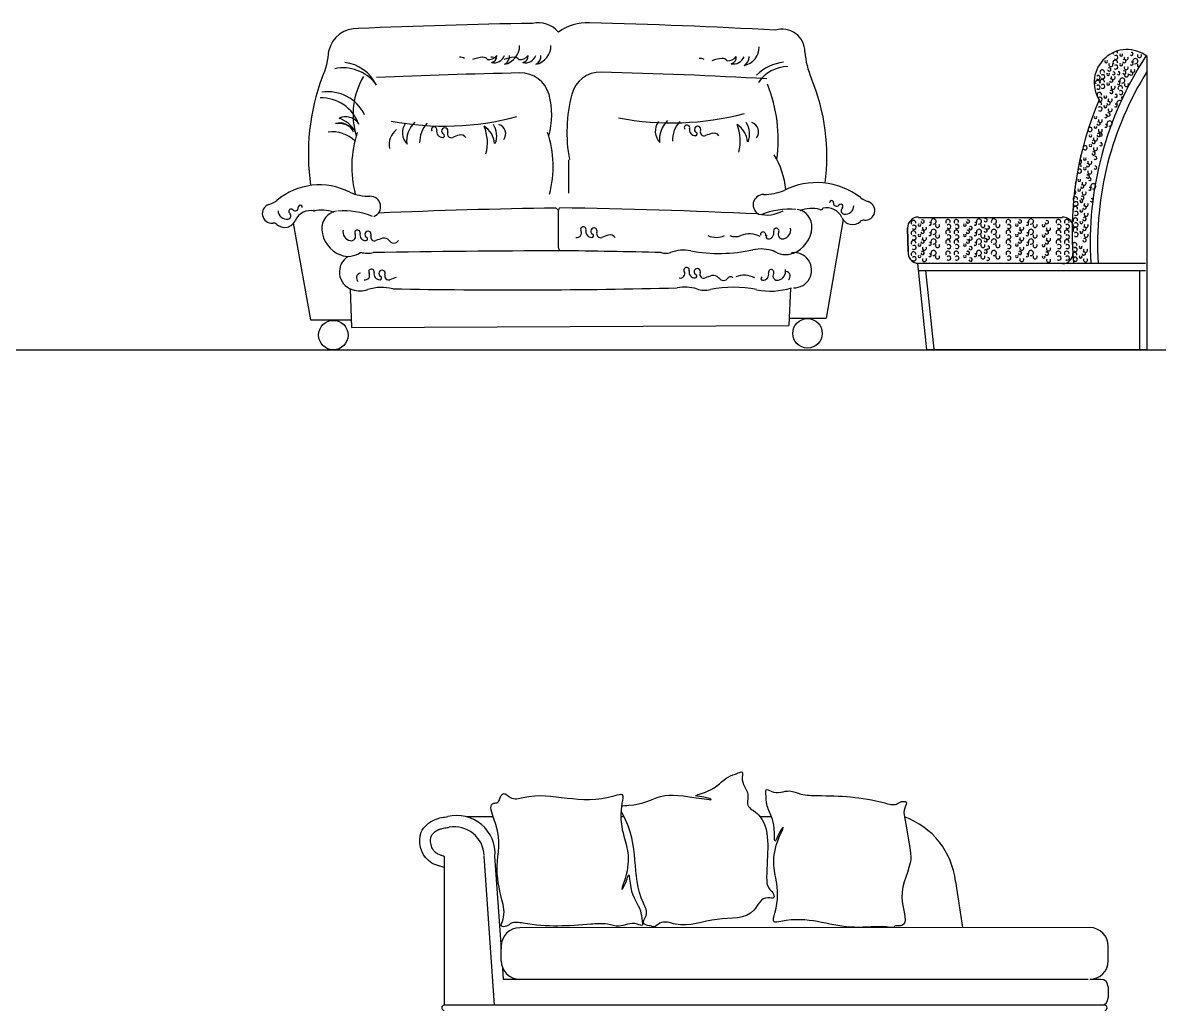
# Model space of a CAD drawing. Header units: inches. Extents: x 6 to 48.5, y 12.5 to 37.3.
# Drawn here: x 40.512 to 43.593, y 15.588 to 18.267 of the extents above; entities that cross this region are included whole.
import ezdxf

# ---------------------------------------------------------------- set-up
doc = ezdxf.new("R2010")
doc.units = ezdxf.units.IN
doc.header["$MEASUREMENT"] = 0
for name, color, linetype in [('02', 2, 'Continuous'), ('1', 1, 'Continuous'), ('4', 4, 'Continuous')]:
    doc.layers.add(name, color=color, linetype=linetype)

msp = doc.modelspace()

# ---------------------------------------------------------------- linework, layer by layer
at = {"layer": '02'}
for p, q in [((41.9917, 17.8952), (41.9917, 17.8048)), ((42.1432, 16.1129), (42.1339, 16.1129)), ((41.7917, 15.602), (41.7635, 16.0064)), ((41.8102, 15.7555), (41.7927, 16.0063)), ((43.405, 15.8129), (41.8597, 15.8125)), ((41.8097, 15.7223), (41.8097, 15.7625)), ((41.816, 15.6723), (41.8139, 15.7022)), ((43.4006, 15.6723), (41.816, 15.6723)), ((43.4455, 15.602), (41.655, 15.602))]:
    msp.add_line(p, q, dxfattribs=at)
for centre, radius, start, end in [((41.7753, 18.1944), 0.0273, 263.6809, 323.8181), ((41.7808, 18.1758), 0.0167, 278.6156, 8.6156), ((41.7903, 18.1881), 0.0297, 256.358, 340.6332), ((41.8084, 18.2043), 0.051, 281.2684, 1.1385), ((41.8065, 18.1773), 0.0259, 297.2724, 2.2148), ((41.8603, 18.1944), 0.0273, 263.6809, 323.8181), ((41.8658, 18.1758), 0.0167, 278.6156, 8.6156), ((41.8753, 18.1881), 0.0297, 256.358, 340.6332), ((41.8934, 18.2043), 0.051, 281.2684, 1.1385), ((41.8915, 18.1773), 0.0259, 297.2724, 2.2148), ((42.4579, 18.201), 0.051, 281.2684, 1.1385), ((43.4742, 18.1857), 0.00622, 180.1244, 217.7327), ((43.4759, 18.1731), 0.00559, 222.1778, 137.8222), ((43.4742, 18.1857), 0.00622, 347.8758, 43.0795), ((43.4904, 18.1801), 0.00376, 142.8763, 37.1237), ((43.5185, 18.1825), 0.00405, 219.992, 105.8025), ((43.5396, 18.1781), 0.00549, 149.9314, 30.0686), ((41.3733, 18.0519), 0.1081, 24.834, 83.5881), ((41.6993, 18.1531), 0.0204, 57.3492, 98.4613), ((41.766, 18.0738), 0.0997, 93.8353, 110.3542), ((41.7603, 18.1584), 0.015, 36.6144, 93.8353), ((41.7843, 18.1531), 0.0204, 57.3492, 98.4613), ((41.851, 18.0738), 0.0997, 93.8353, 110.3542), ((41.8453, 18.1584), 0.015, 36.6144, 93.8353), ((42.3488, 18.1498), 0.0204, 57.3492, 98.4613), ((42.4155, 18.0705), 0.0997, 93.8353, 110.3542), ((42.4098, 18.1551), 0.015, 36.6144, 93.8353), ((42.4248, 18.1911), 0.0273, 263.6809, 323.8181), ((42.4303, 18.1725), 0.0167, 278.6156, 8.6156), ((42.4398, 18.1848), 0.0297, 256.358, 340.6332), ((42.456, 18.174), 0.0259, 297.2724, 2.2148), ((42.5904, 18.0338), 0.1272, 97.0586, 134.1723), ((42.5877, 18.0503), 0.0977, 90.5451, 145.971), ((43.4493, 18.1624), 0.00376, 142.8763, 37.1237), ((43.4625, 18.1534), 0.00549, 149.9314, 30.0686), ((43.4742, 18.1594), 0.00622, 347.8758, 217.7327), ((43.4759, 18.1469), 0.00559, 222.1778, 137.8222), ((43.4904, 18.1539), 0.00376, 142.8763, 37.1237), ((43.4989, 18.1627), 0.00454, 187.5164, 131.3715), ((43.5036, 18.1711), 0.00549, 149.9314, 30.0686), ((43.5036, 18.1449), 0.00549, 149.9314, 30.0686), ((43.5185, 18.1562), 0.00405, 219.992, 105.8025), ((43.5287, 18.1628), 0.007, 251.1427, 206.4854), ((43.5396, 18.1519), 0.00549, 149.9314, 255.6232), ((41.381, 18.0333), 0.1113, 38.2917, 101.7421), ((41.6124, 18.0174), 0.2044, 149.4693, 196.4183), ((42.2045, 1.3361), 16.7982, 91.17359, 92.50163), ((41.8621, 18.0508), 0.08, 15.5479, 91.1736), ((42.0782, 18.053), 0.08, 88.4707, 165.6679), ((41.632, 1.3408), 16.7982, 86.93631, 88.47068), ((43.4279, 18.1184), 0.00559, 222.1778, 137.8222), ((43.4388, 18.1331), 0.00622, 347.8758, 217.7327), ((43.4405, 18.1206), 0.00559, 222.1778, 137.8222), ((43.455, 18.1276), 0.00376, 142.8763, 37.1237), ((43.4578, 18.1403), 0.00454, 187.5164, 131.3715), ((43.4682, 18.1186), 0.00549, 149.9314, 30.0686), ((43.4697, 18.1297), 0.00405, 219.992, 105.8025), ((43.4831, 18.1299), 0.00405, 219.992, 105.8025), ((43.4932, 18.1102), 0.007, 251.1427, 206.4854), ((43.4989, 18.1318), 0.00454, 187.5164, 131.3715), ((43.5042, 18.1256), 0.00549, 149.9314, 30.0686), ((43.5172, 18.1293), 0.00454, 187.5164, 131.3715), ((43.522, 18.1377), 0.00549, 149.9314, 30.0686), ((42.1438, 17.9484), 0.4166, 352.7752, 21.3368), ((43.4262, 18.1047), 0.00622, 347.8758, 217.7327), ((43.4279, 18.0922), 0.00559, 222.1778, 137.8222), ((43.4388, 18.1069), 0.00622, 347.8758, 217.7327), ((43.4405, 18.0943), 0.00559, 222.1778, 137.8222), ((43.455, 18.1013), 0.00376, 142.8763, 37.1237), ((43.4635, 18.1102), 0.00454, 187.5164, 131.3715), ((43.4682, 18.0923), 0.00549, 149.9314, 30.0686), ((43.4831, 18.1037), 0.00405, 219.992, 105.8025), ((43.4877, 18.0901), 0.00622, 347.8758, 217.7327), ((43.5042, 18.0993), 0.00549, 149.9314, 30.0686), ((41.3215, 17.9553), 0.108, 19.457, 91.665), ((41.3405, 17.9701), 0.1095, 25.5192, 99.0044), ((41.7423, 18.0174), 0.2044, 343.5817, 15.5479), ((42.4043, 17.9697), 0.4166, 165.6679, 190.1858), ((43.4311, 18.0719), 0.00622, 347.8758, 217.7327), ((43.4328, 18.0593), 0.00559, 222.1778, 137.8222), ((43.4473, 18.0663), 0.00376, 142.8763, 37.1237), ((43.4605, 18.0574), 0.00549, 149.9314, 30.0686), ((43.4635, 18.0792), 0.00454, 187.5164, 131.3715), ((43.4754, 18.0687), 0.00405, 219.992, 105.8025), ((43.4856, 18.049), 0.007, 51.7227, 206.4854), ((43.4894, 18.0775), 0.00559, 222.1778, 137.8222), ((43.4965, 18.0644), 0.00549, 149.9314, 224.8852), ((43.4311, 18.0456), 0.00622, 347.8758, 127.0077), ((43.4328, 18.0331), 0.00559, 222.1778, 137.8222), ((43.4473, 18.0401), 0.00376, 142.8763, 37.1237), ((43.4558, 18.049), 0.00454, 187.5164, 131.3715), ((43.4605, 18.0311), 0.00549, 149.9314, 30.0686), ((43.4754, 18.0425), 0.00405, 219.992, 105.8025), ((43.4856, 18.049), 0.007, 251.1427, 260.1036), ((41.3724, 17.9552), 0.04, 22.2208, 107.4896), ((41.3678, 17.9329), 0.0608, 41.567, 97.0841), ((41.3879, 17.9691), 0.0429, 34.3133, 114.0817), ((41.3382, 17.9249), 0.0893, 32.778, 68.934), ((41.6553, 18.7593), 0.7726, 259.2579, 284.773), ((41.5846, 17.9686), 0.0429, 143.1352, 226.891), ((41.6257, 17.9448), 0.0728, 133.8102, 185.9172), ((41.6649, 17.9427), 0.0765, 137.6045, 181.0466), ((42.2718, 18.768), 0.7726, 259.2579, 284.773), ((42.2701, 17.9733), 0.0429, 143.1352, 226.891), ((42.3112, 17.9495), 0.0728, 133.8102, 185.9172), ((42.3503, 17.9474), 0.0765, 137.6045, 181.0466), ((42.4263, 17.9652), 0.0566, 338.0088, 32.9759), ((42.4811, 17.971), 0.0262, 322.4059, 72.779), ((43.4205, 18.0108), 0.00376, 142.8763, 37.1237), ((43.429, 17.9935), 0.00454, 187.5164, 131.3715), ((43.4337, 18.0019), 0.00549, 149.9314, 30.0686), ((43.4486, 18.0132), 0.00405, 219.992, 105.8025), ((43.4558, 18.018), 0.00454, 187.5164, 131.3715), ((43.4587, 17.9935), 0.007, 251.1427, 206.4854), ((41.3523, 17.8833), 0.0878, 46.3101, 97.8065), ((41.6997, 17.8765), 0.2953, 161.6858, 194.6085), ((41.5592, 17.9356), 0.0536, 129.081, 190.0533), ((41.6277, 17.9775), 0.00732, 346.1585, 209.0307), ((41.6504, 17.9719), 0.016, 166.1585, 272.4203), ((41.6565, 17.9729), 0.0087, 337.1152, 244.9599), ((41.6508, 17.9607), 0.00472, 272.4203, 64.9599), ((41.674, 17.9655), 0.0103, 157.1152, 292.8848), ((41.7372, 17.8159), 0.1521, 105.6953, 112.8848), ((41.7005, 17.9463), 0.0166, 35.7247, 105.6953), ((41.6563, 17.9415), 0.116, 344.9095, 22.7187), ((41.7317, 17.9356), 0.0597, 3.5288, 58.0395), ((41.7409, 17.9605), 0.0566, 338.0088, 32.9759), ((41.7956, 17.9662), 0.0262, 322.4059, 72.779), ((41.655, 17.8765), 0.2953, 345.3915, 18.3142), ((42.3132, 17.9822), 0.00732, 346.1585, 209.0307), ((42.3358, 17.9767), 0.016, 166.1585, 272.4203), ((42.342, 17.9776), 0.0087, 337.1152, 244.9599), ((42.3363, 17.9654), 0.00472, 272.4203, 64.9599), ((42.3595, 17.9702), 0.0103, 157.1152, 292.8848), ((42.4227, 17.8206), 0.1521, 105.6953, 112.8848), ((42.386, 17.951), 0.0166, 35.7247, 105.6953), ((42.4172, 17.9403), 0.0597, 3.5288, 58.0395), ((42.3418, 17.9462), 0.116, 344.9095, 22.7187), ((43.406, 17.9776), 0.00559, 222.1778, 137.8222), ((43.4071, 17.9611), 0.00376, 142.8763, 37.1237), ((43.4205, 17.9846), 0.00376, 142.8763, 37.1237), ((43.429, 17.9625), 0.00454, 187.5164, 131.3715), ((43.4337, 17.9756), 0.00549, 149.9314, 30.0686), ((43.4352, 17.9635), 0.00405, 219.992, 105.8025), ((43.4486, 17.987), 0.00405, 219.992, 105.8025), ((42.4568, 17.933), 0, 136.0176, 0), ((43.3926, 17.9278), 0.00559, 222.1778, 137.8222), ((43.4071, 17.9348), 0.00376, 142.8763, 37.1237), ((43.4156, 17.9437), 0.00454, 187.5164, 131.3715), ((43.4203, 17.9521), 0.00549, 149.9314, 30.0686), ((43.4352, 17.9372), 0.00405, 219.992, 105.8025), ((41.7713, 17.9283), 0, 136.0176, 0), ((42.3566, 17.7925), 0.2256, 5.6013, 31.0876), ((43.3756, 17.9035), 0.00622, 347.8758, 32.7981), ((43.4156, 17.9127), 0.00454, 187.5164, 131.3715), ((43.4203, 17.9259), 0.00549, 149.9314, 30.0686), ((43.4199, 17.9003), 0.00405, 219.992, 105.8025), ((43.3773, 17.8647), 0.00559, 222.1778, 137.8222), ((43.3756, 17.8772), 0.00622, 347.8758, 89.2295), ((43.3773, 17.8909), 0.00559, 257.4107, 78.3359), ((43.3918, 17.8979), 0.00376, 142.8763, 37.1237), ((43.3918, 17.8717), 0.00376, 142.8763, 37.1237), ((43.4003, 17.8805), 0.00454, 187.5164, 131.3715), ((43.405, 17.8889), 0.00549, 149.9314, 30.0686), ((43.4199, 17.8741), 0.00405, 219.992, 105.8025), ((43.3765, 17.8405), 0.00376, 142.8763, 37.1237), ((43.4003, 17.8496), 0.00454, 187.5164, 131.3715), ((43.405, 17.8627), 0.00549, 149.9314, 30.0686), ((43.4046, 17.8429), 0.00405, 219.992, 105.8025), ((43.362, 17.8073), 0.00559, 277.213, 69.2899), ((43.3603, 17.8198), 0.00622, 347.8758, 34.6863), ((43.362, 17.8335), 0.00559, 320.7333, 22.4883), ((43.3765, 17.8143), 0.00376, 142.8763, 37.1237), ((43.385, 17.8231), 0.00454, 187.5164, 131.3715), ((43.3897, 17.8315), 0.00549, 149.9314, 30.0686), ((43.3897, 17.8053), 0.00549, 149.9314, 30.0686), ((43.4046, 17.8166), 0.00405, 219.992, 105.8025), ((43.4147, 17.8232), 0.007, 251.1427, 206.4854), ((42.7051, 17.779), 0.00544, 354.57, 187.8048), ((42.7186, 17.7777), 0.00822, 174.57, 320.5461), ((43.366, 17.7887), 0.00622, 347.8758, 217.7327), ((43.3677, 17.7761), 0.00559, 222.1778, 137.8222), ((43.3822, 17.7831), 0.00376, 142.8763, 37.1237), ((43.385, 17.7922), 0.00454, 187.5164, 131.3715), ((43.4103, 17.7855), 0.00405, 219.992, 105.8025), ((41.2278, 17.7573), 0.0231, 180.7957, 279.5931), ((41.2301, 17.7436), 0.00928, 279.5931, 49.3586), ((41.2403, 17.7555), 0.00638, 40.6414, 229.3586), ((41.2514, 17.765), 0.00822, 220.6414, 6.6174), ((41.2649, 17.7666), 0.00544, 353.3826, 186.6174), ((42.529, 17.8358), 0.0904, 255.8711, 299.521), ((42.6763, 17.7651), 0.00525, 236.0253, 345.0868), ((42.7299, 17.7684), 0.00638, 311.8288, 140.5461), ((42.7404, 17.7567), 0.00928, 131.8288, 261.5943), ((42.7424, 17.7705), 0.0231, 261.5943, 0.3917), ((43.366, 17.7624), 0.00622, 347.8758, 217.7327), ((43.3677, 17.7499), 0.00559, 222.1778, 137.8222), ((43.3822, 17.7569), 0.00376, 142.8763, 37.1237), ((43.3907, 17.7657), 0.00454, 187.5164, 131.3715), ((43.3954, 17.7741), 0.00549, 149.9314, 30.0686), ((43.3954, 17.7479), 0.00549, 149.9314, 30.0686), ((41.1915, 17.7095), 0.0142, 47.9194, 95.2107), ((42.9272, 17.7248), 0.00622, 347.8758, 217.7327), ((42.9289, 17.7122), 0.00559, 222.1778, 137.8222), ((42.9434, 17.7192), 0.00376, 142.8763, 37.1237), ((42.9519, 17.7281), 0.00454, 187.5164, 131.3715), ((42.9715, 17.7216), 0.00405, 219.992, 105.8025), ((42.9816, 17.7281), 0.007, 251.1427, 206.4854), ((42.9926, 17.7172), 0.00549, 149.9314, 30.0686), ((43.0208, 17.7268), 0.00622, 347.8758, 217.7327), ((43.0225, 17.7142), 0.00559, 222.1778, 137.8222), ((43.0433, 17.7268), 0.00622, 347.8758, 217.7327), ((43.045, 17.7142), 0.00559, 222.1778, 137.8222), ((43.0664, 17.7192), 0.00376, 142.8763, 37.1237), ((43.0749, 17.7281), 0.00454, 187.5164, 131.3715), ((43.0945, 17.7216), 0.00405, 219.992, 105.8025), ((43.1046, 17.7281), 0.007, 251.1427, 206.4854), ((43.1156, 17.7172), 0.00549, 149.9314, 30.0686), ((43.1229, 17.7316), 0.00454, 187.5164, 131.3715), ((43.1295, 17.7116), 0.00405, 219.992, 105.8025), ((43.1451, 17.7281), 0.007, 251.1427, 206.4854), ((43.1561, 17.7172), 0.00549, 149.9314, 30.0686), ((43.1843, 17.7268), 0.00622, 347.8758, 217.7327), ((43.186, 17.7142), 0.00559, 222.1778, 137.8222), ((43.2074, 17.7192), 0.00376, 142.8763, 37.1237), ((43.2159, 17.7281), 0.00454, 187.5164, 131.3715), ((43.2355, 17.7216), 0.00405, 219.992, 105.8025), ((43.2456, 17.7281), 0.007, 251.1427, 206.4854), ((43.2566, 17.7172), 0.00549, 149.9314, 30.0686), ((43.2801, 17.7173), 0.00376, 142.8763, 37.1237), ((43.2886, 17.7261), 0.00454, 187.5164, 131.3715), ((43.3201, 17.7268), 0.00622, 347.8758, 217.7327), ((43.3219, 17.7142), 0.00559, 222.1778, 137.8222), ((43.3426, 17.7268), 0.00622, 347.8758, 217.7327), ((43.3444, 17.7142), 0.00559, 222.1778, 137.8222), ((43.366, 17.7313), 0.00622, 347.8758, 217.7327), ((43.3677, 17.7187), 0.00559, 222.1778, 137.8222), ((43.3822, 17.7257), 0.00376, 142.8763, 37.1237), ((43.3907, 17.7348), 0.00454, 187.5164, 131.3715), ((43.3954, 17.7167), 0.00549, 149.9314, 30.0686), ((41.4053, 17.7002), 0.0248, 169.3203, 257.2295), ((41.4026, 17.688), 0.0123, 257.2295, 29.0307), ((41.4197, 17.6975), 0.00732, 346.1585, 209.0307), ((41.4424, 17.6919), 0.016, 166.1585, 272.4203), ((41.4485, 17.6929), 0.0087, 337.1152, 244.9599), ((41.4428, 17.6807), 0.00472, 272.4203, 64.9599), ((41.466, 17.6855), 0.0103, 157.1152, 292.8848), ((42.015, 17.6967), 0.0123, 257.2295, 29.0307), ((42.0322, 17.7062), 0.00732, 346.1585, 209.0307), ((42.0548, 17.7007), 0.016, 166.1585, 272.4203), ((42.061, 17.7016), 0.0087, 337.1152, 244.9599), ((42.0553, 17.6894), 0.00472, 272.4203, 64.9599), ((42.0785, 17.6942), 0.0103, 157.1152, 292.8848), ((42.1417, 17.5446), 0.1521, 105.6953, 112.8848), ((42.105, 17.675), 0.0166, 35.7247, 105.6953), ((42.3923, 17.7399), 0.0552, 245.453, 294.547), ((42.4444, 17.7265), 0.0397, 248.0392, 291.9608), ((42.4824, 17.6322), 0.062, 62.1173, 111.9608), ((42.5194, 17.6922), 0.00732, 330.9693, 193.8415), ((42.5323, 17.6854), 0.00472, 115.0401, 267.5797), ((42.5328, 17.6967), 0.016, 267.5797, 13.8415), ((42.5554, 17.7022), 0.00732, 330.9693, 193.8415), ((42.5726, 17.6927), 0.0123, 150.9693, 282.7705), ((42.5698, 17.7049), 0.0248, 282.7705, 10.6797), ((42.9272, 17.6965), 0.00622, 347.8758, 217.7327), ((42.9289, 17.6839), 0.00559, 222.1778, 137.8222), ((42.9434, 17.6909), 0.00376, 142.8763, 37.1237), ((42.9519, 17.6998), 0.00454, 187.5164, 131.3715), ((42.9566, 17.7102), 0.00549, 149.9314, 30.0686), ((42.9566, 17.6819), 0.00549, 149.9314, 30.0686), ((42.9715, 17.6933), 0.00405, 219.992, 105.8025), ((42.9816, 17.6998), 0.007, 251.1427, 206.4854), ((42.9926, 17.6889), 0.00549, 149.9314, 30.0686), ((43.0208, 17.6985), 0.00622, 347.8758, 217.7327), ((43.0225, 17.6859), 0.00559, 222.1778, 137.8222), ((43.0433, 17.6985), 0.00622, 347.8758, 217.7327), ((43.045, 17.6859), 0.00559, 222.1778, 137.8222), ((43.0664, 17.6909), 0.00376, 142.8763, 37.1237), ((43.0749, 17.6998), 0.00454, 187.5164, 131.3715), ((43.0819, 17.7101), 0.00454, 187.5164, 131.3715), ((43.0819, 17.6818), 0.00454, 187.5164, 131.3715), ((43.0945, 17.6933), 0.00405, 219.992, 105.8025), ((43.1046, 17.6998), 0.007, 251.1427, 206.4854), ((43.1156, 17.6889), 0.00549, 149.9314, 30.0686), ((43.1229, 17.7033), 0.00454, 187.5164, 131.3715), ((43.1295, 17.6833), 0.00405, 219.992, 105.8025), ((43.1451, 17.6998), 0.007, 251.1427, 206.4854), ((43.1561, 17.6889), 0.00549, 149.9314, 30.0686), ((43.1843, 17.6985), 0.00622, 347.8758, 217.7327), ((43.186, 17.6859), 0.00559, 222.1778, 137.8222), ((43.2074, 17.6909), 0.00376, 142.8763, 37.1237), ((43.2159, 17.6998), 0.00454, 187.5164, 131.3715), ((43.2206, 17.7102), 0.00549, 149.9314, 30.0686), ((43.2206, 17.6819), 0.00549, 149.9314, 30.0686), ((43.2355, 17.6933), 0.00405, 219.992, 105.8025), ((43.2456, 17.6998), 0.007, 251.1427, 206.4854), ((43.2566, 17.6889), 0.00549, 149.9314, 30.0686), ((43.2801, 17.689), 0.00376, 142.8763, 37.1237), ((43.2886, 17.6979), 0.00454, 187.5164, 131.3715), ((43.2934, 17.7083), 0.00549, 149.9314, 30.0686), ((43.3201, 17.6985), 0.00622, 347.8758, 217.7327), ((43.3219, 17.6859), 0.00559, 222.1778, 137.8222), ((43.3426, 17.6985), 0.00622, 347.8758, 217.7327), ((43.3444, 17.6859), 0.00559, 222.1778, 137.8222), ((43.366, 17.705), 0.00622, 347.8758, 217.7327), ((43.3677, 17.6924), 0.00559, 222.1778, 137.8222), ((43.3822, 17.6994), 0.00376, 142.8763, 37.1237), ((43.3907, 17.7083), 0.00454, 187.5164, 131.3715), ((43.3954, 17.6905), 0.00549, 149.9314, 30.0686), ((41.5292, 17.5359), 0.1521, 105.6953, 112.8848), ((41.4925, 17.6663), 0.0166, 35.7247, 105.6953), ((41.5186, 17.685), 0.0155, 215.7247, 324.2753), ((42.9272, 17.6702), 0.00622, 347.8758, 217.7327), ((42.9289, 17.6577), 0.00559, 222.1778, 137.8222), ((42.9434, 17.6647), 0.00376, 142.8763, 37.1237), ((42.9519, 17.6735), 0.00454, 187.5164, 131.3715), ((42.9566, 17.6557), 0.00549, 149.9314, 30.0686), ((42.9715, 17.6671), 0.00405, 219.992, 105.8025), ((42.9816, 17.6736), 0.007, 251.1427, 206.4854), ((42.9926, 17.6627), 0.00549, 149.9314, 30.0686), ((43.0208, 17.6723), 0.00622, 347.8758, 217.7327), ((43.0225, 17.6597), 0.00559, 222.1778, 137.8222), ((43.0433, 17.6723), 0.00622, 347.8758, 217.7327), ((43.045, 17.6597), 0.00559, 222.1778, 137.8222), ((43.0664, 17.6647), 0.00376, 142.8763, 37.1237), ((43.0749, 17.6735), 0.00454, 187.5164, 131.3715), ((43.0819, 17.6555), 0.00454, 187.5164, 131.3715), ((43.0945, 17.6671), 0.00405, 219.992, 105.8025), ((43.1046, 17.6736), 0.007, 251.1427, 206.4854), ((43.1156, 17.6627), 0.00549, 149.9314, 30.0686), ((43.1229, 17.677), 0.00454, 187.5164, 131.3715), ((43.1295, 17.6571), 0.00405, 219.992, 105.8025), ((43.1451, 17.6736), 0.007, 251.1427, 206.4854), ((43.1561, 17.6627), 0.00549, 149.9314, 30.0686), ((43.1843, 17.6723), 0.00622, 347.8758, 217.7327), ((43.186, 17.6597), 0.00559, 222.1778, 137.8222), ((43.2074, 17.6647), 0.00376, 142.8763, 37.1237), ((43.2159, 17.6735), 0.00454, 187.5164, 131.3715), ((43.2206, 17.6557), 0.00549, 149.9314, 30.0686), ((43.2355, 17.6671), 0.00405, 219.992, 105.8025), ((43.2456, 17.6736), 0.007, 251.1427, 206.4854), ((43.2566, 17.6627), 0.00549, 149.9314, 30.0686), ((43.2801, 17.6628), 0.00376, 142.8763, 37.1237), ((43.2886, 17.6716), 0.00454, 187.5164, 131.3715), ((43.2934, 17.68), 0.00549, 149.9314, 30.0686), ((43.2934, 17.6538), 0.00549, 149.9314, 30.0686), ((43.3201, 17.6723), 0.00622, 347.8758, 217.7327), ((43.3219, 17.6597), 0.00559, 222.1778, 137.8222), ((43.3426, 17.6723), 0.00622, 347.8758, 217.7327), ((43.3444, 17.6597), 0.00559, 222.1778, 137.8222), ((43.3641, 17.6643), 0.00622, 347.8758, 217.7327), ((43.3658, 17.6517), 0.00559, 222.1778, 137.8222), ((43.3803, 17.6587), 0.00376, 142.8763, 37.1237), ((43.3907, 17.6774), 0.00454, 187.5164, 131.3715), ((42.9272, 17.6393), 0.00622, 347.8758, 217.7327), ((42.9289, 17.6267), 0.00559, 222.1778, 137.8222), ((42.9434, 17.6337), 0.00376, 142.8763, 37.1237), ((42.9519, 17.6426), 0.00454, 187.5164, 131.3715), ((42.9566, 17.6247), 0.00549, 149.9314, 30.0686), ((42.9715, 17.6361), 0.00405, 219.992, 105.8025), ((42.9816, 17.6426), 0.007, 251.1427, 206.4854), ((42.9926, 17.6317), 0.00549, 149.9314, 30.0686), ((43.0208, 17.6413), 0.00622, 347.8758, 217.7327), ((43.0225, 17.6287), 0.00559, 222.1778, 137.8222), ((43.0433, 17.6413), 0.00622, 347.8758, 217.7327), ((43.045, 17.6287), 0.00559, 222.1778, 137.8222), ((43.0664, 17.6337), 0.00376, 142.8763, 37.1237), ((43.0749, 17.6426), 0.00454, 187.5164, 131.3715), ((43.0819, 17.6246), 0.00454, 187.5164, 131.3715), ((43.0945, 17.6361), 0.00405, 219.992, 105.8025), ((43.1046, 17.6426), 0.007, 251.1427, 206.4854), ((43.1156, 17.6317), 0.00549, 149.9314, 30.0686), ((43.1229, 17.6461), 0.00454, 187.5164, 131.3715), ((43.1295, 17.6261), 0.00405, 219.992, 105.8025), ((43.1451, 17.6426), 0.007, 251.1427, 206.4854), ((43.1561, 17.6317), 0.00549, 149.9314, 30.0686), ((43.1843, 17.6413), 0.00622, 347.8758, 217.7327), ((43.186, 17.6287), 0.00559, 222.1778, 137.8222), ((43.2074, 17.6337), 0.00376, 142.8763, 37.1237), ((43.2159, 17.6426), 0.00454, 187.5164, 131.3715), ((43.2206, 17.6247), 0.00549, 149.9314, 30.0686), ((43.2355, 17.6361), 0.00405, 219.992, 105.8025), ((43.2456, 17.6426), 0.007, 251.1427, 206.4854), ((43.2566, 17.6317), 0.00549, 149.9314, 30.0686), ((43.2801, 17.6318), 0.00376, 142.8763, 37.1237), ((43.2886, 17.6407), 0.00454, 187.5164, 131.3715), ((43.2934, 17.6228), 0.00549, 149.9314, 30.0686), ((43.3201, 17.6413), 0.00622, 347.8758, 217.7327), ((43.3219, 17.6287), 0.00559, 222.1778, 137.8222), ((43.3426, 17.6413), 0.00622, 347.8758, 217.7327), ((43.3444, 17.6287), 0.00559, 222.1778, 137.8222), ((43.3641, 17.638), 0.00622, 347.8758, 217.7327), ((43.3658, 17.6255), 0.00559, 222.1778, 137.8222), ((43.3803, 17.6325), 0.00376, 142.8763, 37.1237), ((43.3888, 17.6413), 0.00454, 187.5164, 131.3715), ((43.3935, 17.6497), 0.00549, 149.9314, 30.0686), ((43.3935, 17.6235), 0.00549, 149.9314, 30.0686), ((41.4577, 17.5915), 0.00732, 346.1585, 209.0307), ((41.4865, 17.5869), 0.0087, 337.1152, 244.9599), ((42.295, 17.5867), 0.0123, 257.2295, 29.0307), ((42.3122, 17.5962), 0.00732, 346.1585, 209.0307), ((42.3348, 17.5907), 0.016, 166.1585, 272.4203), ((42.341, 17.5916), 0.0087, 337.1152, 244.9599), ((42.5414, 17.5902), 0.00732, 330.9693, 193.8415), ((42.5558, 17.5929), 0.0248, 282.7705, 10.6797), ((42.5806, 17.5798), 0.0125, 306.4145, 84.87), ((41.4296, 17.5751), 0.0125, 95.13, 233.5855), ((41.4406, 17.582), 0.0123, 257.2295, 29.0307), ((41.4804, 17.5859), 0.016, 166.1585, 272.4203), ((41.4808, 17.5747), 0.00472, 272.4203, 64.9599), ((41.504, 17.5795), 0.0103, 157.1152, 292.8848), ((41.5672, 17.4299), 0.1521, 105.6953, 112.8848), ((42.3353, 17.5794), 0.00472, 272.4203, 64.9599), ((42.3585, 17.5842), 0.0103, 157.1152, 292.8848), ((42.4217, 17.4346), 0.1521, 105.6953, 112.8848), ((42.385, 17.565), 0.0166, 35.7247, 105.6953), ((42.4121, 17.5837), 0.0155, 215.7247, 324.2753), ((42.4315, 17.5698), 0.00831, 35.7247, 144.2753), ((42.4684, 17.5202), 0.062, 62.1173, 111.9608), ((42.5183, 17.5734), 0.00472, 115.0401, 267.5797), ((42.5188, 17.5847), 0.016, 267.5797, 13.8415), ((42.5586, 17.5807), 0.0123, 150.9693, 282.7705), ((41.6895, 16.0132), 0.1034, 356.197, 103.7834), ((41.6822, 16.0044), 0.0815, 2.728, 99.6482), ((41.8597, 15.7625), 0.05, 90, 180), ((41.8597, 15.7223), 0.05, 180, 270)]:
    msp.add_arc(centre, radius, start, end, dxfattribs=at)
for points, knots in [([(42.1357, 16.1424), (42.131, 16.1084), (42.1436, 16.0457), (42.1648, 15.9925), (42.1331, 15.91), (42.1484, 15.9328), (42.157, 15.9742), (42.1585, 15.8992), (42.1874, 15.8711), (42.1904, 15.8384), (42.1946, 15.8148), (42.1625, 15.8311), (42.1358, 15.8102), (42.0931, 15.8253), (42.0059, 15.8176), (41.9251, 15.8123), (41.8402, 15.83), (41.8266, 15.8154), (41.8056, 15.8137), (41.8226, 15.8497), (41.8073, 15.8975), (41.7902, 15.9911), (41.812, 16.0491), (41.7903, 16.1061), (41.788, 16.1123)], [370.206043, 370.206043, 370.206043, 370.206043, 453.543232, 579.548959, 598.661984, 608.130698, 642.263531, 676.792607, 745.058323, 774.409191, 784.909668, 798.311214, 848.525896, 880.500706, 925.183443, 1109.189831, 1140.730518, 1156.051564, 1169.193485, 1185.16203, 1241.266677, 1333.852149, 1446.04936, 1462.057866, 1462.057866, 1462.057866, 1462.057866]), ([(42.5119, 16.1128), (42.5425, 16.073), (42.5267, 15.9959), (42.5297, 15.9203), (42.5466, 15.91), (42.5527, 15.8895), (42.5152, 15.9006), (42.4919, 15.8311), (42.3861, 15.8455), (42.3083, 15.8072), (42.2451, 15.8351), (42.2251, 15.8104), (42.2147, 15.8175), (42.2108, 15.8176), (42.2052, 15.8178), (42.1882, 15.8247), (42.2101, 15.8502), (42.1551, 15.948), (42.1892, 16.0326), (42.1355, 16.1272), (42.1343, 16.1296)], [916.717927, 916.717927, 916.717927, 916.717927, 1075.243888, 1106.784575, 1122.10562, 1135.247541, 1151.216087, 1201.814713, 1304.807463, 1418.176202, 1460.948301, 1480.954765, 1492.697554, 1492.697554, 1492.697554, 1509.51471, 1530.699012, 1564.868186, 1814.6209, 1821.643345, 1821.643345, 1821.643345, 1821.643345]), ([(41.655, 16.0058), (41.6543, 16.006), (41.6537, 16.0062), (41.65, 16.0073), (41.6472, 16.0083), (41.6421, 16.0102), (41.6399, 16.0112), (41.6365, 16.0129), (41.6352, 16.0137), (41.6335, 16.0148), (41.633, 16.0152), (41.6321, 16.0158), (41.6318, 16.0161), (41.6313, 16.0165), (41.631, 16.0167), (41.6306, 16.0172), (41.6303, 16.0174), (41.6296, 16.0181), (41.6292, 16.0186), (41.6277, 16.0202), (41.6268, 16.0213), (41.625, 16.024), (41.6241, 16.0254), (41.6222, 16.0291), (41.6212, 16.0315), (41.6195, 16.0364), (41.6189, 16.0389), (41.618, 16.0439), (41.6178, 16.0464), (41.6178, 16.051), (41.618, 16.0532), (41.6185, 16.0559), (41.6187, 16.0567), (41.6192, 16.0583), (41.6195, 16.0592), (41.6201, 16.0607), (41.6205, 16.0616), (41.6215, 16.0633), (41.6221, 16.0641), (41.6237, 16.0664), (41.6249, 16.0678), (41.6276, 16.0705), (41.6291, 16.0718), (41.6324, 16.0742), (41.6341, 16.0754), (41.6366, 16.0768), (41.6374, 16.0772), (41.6387, 16.0778), (41.6392, 16.0781), (41.6402, 16.0785), (41.6406, 16.0787), (41.6414, 16.079), (41.6418, 16.0792), (41.643, 16.0796), (41.6438, 16.0799), (41.6464, 16.0808), (41.6482, 16.0813), (41.6523, 16.0823), (41.6545, 16.0827), (41.6592, 16.0835), (41.6615, 16.0838), (41.6654, 16.0843), (41.667, 16.0845), (41.6686, 16.0847)], [8.378407, 8.378407, 8.378407, 8.378407, 10.608959, 10.608959, 21.217919, 21.217919, 31.826878, 31.826878, 39.763904, 39.763904, 43.569731, 43.569731, 46.202306, 46.202306, 48.178838, 48.178838, 50.155371, 50.155371, 54.108435, 54.108435, 62.014564, 62.014564, 69.920692, 69.920692, 81.251969, 81.251969, 92.583246, 92.583246, 103.914523, 103.914523, 115.2458, 115.2458, 120.122205, 120.122205, 125.819762, 125.819762, 132.008935, 132.008935, 138.198107, 138.198107, 147.888698, 147.888698, 157.579289, 157.579289, 167.26988, 167.26988, 171.36531, 171.36531, 174.311089, 174.311089, 176.43017, 176.43017, 178.54925, 178.54925, 182.787412, 182.787412, 191.263735, 191.263735, 201.545594, 201.545594, 211.827454, 211.827454, 218.722729, 218.722729, 218.722729, 218.722729]), ([(42.9026, 16.1129), (42.9222, 16.0074), (42.915, 15.9605), (42.8799, 15.9081), (42.9139, 15.8205), (42.8865, 15.817), (42.8759, 15.8184), (42.8745, 15.8146), (42.8735, 15.8115), (42.8589, 15.8148), (42.8251, 15.8163), (42.7158, 15.805), (42.64, 15.8474), (42.5426, 15.8236), (42.5625, 15.882), (42.5553, 15.9551), (42.5388, 16.0115), (42.5782, 16.0906), (42.5608, 16.0693), (42.5483, 16.029), (42.5523, 16.0818), (42.5458, 16.104), (42.5425, 16.1128)], [2709.728027, 2709.728027, 2709.728027, 2709.728027, 2738.965503, 2852.334242, 2910.325586, 2921.162055, 2933.336293, 2933.336293, 2933.336293, 2943.263043, 2964.346679, 3052.259872, 3240.706927, 3259.292027, 3282.918119, 3372.326814, 3498.332541, 3517.445566, 3526.914279, 3561.047112, 3595.576189, 3623.562661, 3623.562661, 3623.562661, 3623.562661])]:
    msp.add_open_spline(points, degree=3, knots=knots, dxfattribs=at)
at = {"layer": '1'}
msp.add_line((27.8075, 17.3798), (48.1337, 17.3798), dxfattribs=at)
at = {"layer": '4'}
for p, q in [((43.5608, 17.3798), (43.5608, 18.1755)), ((41.9642, 17.757), (41.9642, 17.658)), ((41.2453, 17.7233), (41.2925, 17.4608)), ((42.7368, 17.733), (42.6903, 17.4655)), ((42.9408, 17.7388), (43.3298, 17.7388)), ((42.9126, 17.6466), (42.9108, 17.7098)), ((42.9136, 17.6466), (42.9118, 17.7098)), ((42.9342, 17.615), (43.5563, 17.615)), ((42.938, 17.614), (42.9629, 17.3798)), ((42.94, 17.595), (43.5563, 17.595)), ((42.9601, 17.595), (42.9827, 17.3819)), ((43.5408, 17.3798), (43.5408, 17.595)), ((41.3997, 17.5455), (41.4041, 17.4408)), ((42.5934, 17.5469), (42.5891, 17.4455)), ((41.2925, 17.4608), (41.4034, 17.4608)), ((41.4041, 17.4408), (42.5891, 17.4455)), ((42.5899, 17.4655), (42.6903, 17.4655)), ((43.5608, 17.3798), (42.9629, 17.3798)), ((41.7879, 16.1129), (41.7169, 16.1129)), ((42.5424, 16.1129), (42.5118, 16.1129)), ((41.655, 16.0058), (41.655, 15.602)), ((43.0412, 15.9379), (43.0599, 15.8129)), ((43.455, 15.7223), (43.455, 15.7625)), ((43.435, 15.6723), (43.405, 15.6723)), ((43.455, 15.6523), (43.455, 15.622))]:
    msp.add_line(p, q, dxfattribs=at)
for centre in [(41.3543, 17.4198), (42.6398, 17.4245)]:
    msp.add_circle(centre, 0.04, dxfattribs=at)
for centre, radius, start, end in [((41.4173, 18.1746), 0.0768, 86.256, 167.3593), ((42.181, 0.6747), 17.5929, 90.93397, 92.47145), ((41.9095, 18.1936), 0.0733, 41.1073, 102.0609), ((42.0412, 18.1387), 0.1284, 86.7087, 126.5484), ((41.6085, 0.6794), 17.5929, 86.92296, 88.56659), ((42.571, 18.1879), 0.0618, 0.1162, 107.0662), ((41.1287, 18.2054), 0.2141, 336.0365, 356.2606), ((42.8465, 18.2019), 0.2141, 183.7394, 203.9635), ((44.3351, 17.6692), 0.9289, 146.8048, 183.3471), ((43.5061, 18.105), 0.0892, 52.1851, 211.9339), ((41.8812, 17.9113), 0.5945, 159.5021, 188.2857), ((44.3046, 17.668), 0.8784, 147.8612, 183.4622), ((42.132, 17.9035), 0.5604, 352.6466, 22.1909), ((44.2627, 17.7007), 0.9056, 156.7726, 185.4955), ((41.3169, 17.6477), 0.1795, 62.7861, 130.1865), ((42.5235, 17.9349), 0.1337, 269.0499, 293.2085), ((42.6643, 17.6392), 0.1941, 52.2422, 116.9895), ((41.1497, 17.8606), 0.0915, 288.9788, 304.1513), ((41.4516, 17.9302), 0.1337, 246.7915, 270.9501), ((41.4543, 17.7681), 0.0284, 291.3082, 90.9501), ((42.5208, 17.7729), 0.0284, 89.0499, 248.6918), ((42.8345, 17.8683), 0.0915, 235.8487, 251.0212), ((42.7963, 17.7572), 0.026, 264.7893, 71.0212), ((41.1879, 17.7495), 0.026, 108.9788, 275.2107), ((41.2921, 17.713), 0.0444, 76.053, 156.2701), ((41.3022, 17.7571), 0.00116, 295.5897, 244.4103), ((41.3231, 17.67), 0.0887, 68.4248, 103.947), ((41.3709, 17.7091), 0.0476, 99.5691, 184.1165), ((41.3821, 17.5408), 0.2158, 68.5415, 94.1303), ((42.2013, 0.5985), 17.1675, 90.81444, 92.41716), ((41.9356, 17.7318), 0.039, 42.3194, 56.2621), ((41.9799, 17.7535), 0.0161, 135.4383, 167.3751), ((41.709, 0.6046), 17.1622, 87.33515, 89.13364), ((42.5931, 17.5455), 0.2158, 85.8697, 111.4585), ((42.6043, 17.7138), 0.0476, 355.8835, 80.4309), ((42.652, 17.6747), 0.0887, 76.053, 111.5752), ((42.6921, 17.7207), 0.0444, 23.7299, 103.947), ((41.2223, 17.7437), 0.0318, 227.9194, 336.2701), ((42.7618, 17.7514), 0.0318, 203.7299, 312.0806), ((42.7926, 17.7172), 0.0142, 84.7893, 132.0806), ((42.9408, 17.7098), 0.03, 90, 180), ((43.3301, 17.708), 0.0318, 3.2474, 90.524), ((41.4027, 17.7114), 0.0796, 184.1165, 248.6522), ((42.5725, 17.7161), 0.0796, 291.3478, 355.8835), ((41.9891, 17.6622), 0.0252, 189.6471, 212.5926), ((41.4206, 17.5905), 0.0497, 120.5679, 252.1124), ((41.3947, 17.6908), 0.0574, 248.6522, 306.2909), ((41.4474, 17.7077), 0.066, 253.4665, 283.5186), ((42.0955, -20.7103), 38.359, 90.19325, 90.94508), ((41.9567, 17.653), 0.0104, 334.7276, 345.331), ((41.4401, -20.4438), 38.0961, 88.792, 89.20619), ((42.2558, 17.6788), 0.0372, 250.1915, 289.8085), ((42.3042, 17.5445), 0.1056, 79.5633, 109.8085), ((42.4007, 18.0686), 0.4274, 259.5633, 282.2749), ((42.5134, 17.5511), 0.1022, 68.9276, 102.2749), ((42.5805, 17.6955), 0.0574, 233.7091, 291.3478), ((42.6033, 17.5957), 0.0477, 268.1992, 97.8263), ((42.9425, 17.6436), 0.03, 174.2735, 261.3897), ((43.3312, 17.6423), 0.0286, 270.4902, 2.7167), ((41.4268, 17.6099), 0.07, 252.1124, 287.8876), ((41.4853, 17.4288), 0.1203, 75.5321, 107.8876), ((41.8377, 35.5693), 18.0269, 268.97547, 271.42768), ((42.3075, 17.4445), 0.1055, 72.1914, 101.3292), ((42.3621, 17.6144), 0.0729, 252.1914, 281.6205), ((42.4393, 17.2391), 0.3103, 78.3795, 101.6205), ((42.5397, 17.7274), 0.1883, 258.3795, 287.6461), ((42.8315, 15.9142), 0.211, 6.4389, 70.3018), ((43.4043, 15.7622), 0.0507, 0.3434, 89.171), ((43.405, 15.7223), 0.05, 270, 0), ((43.435, 15.6523), 0.02, 0, 90), ((43.435, 15.622), 0.02, 270, 0), ((41.655, 15.5952), 0.00679, 90, 270), ((43.4455, 15.5952), 0.00679, 270, 90)]:
    msp.add_arc(centre, radius, start, end, dxfattribs=at)
for points, knots in [([(42.1357, 16.1424), (42.1402, 16.1441), (42.1888, 16.1435), (42.2517, 16.1813), (42.3027, 16.1696), (42.3859, 16.158), (42.3604, 16.1682), (42.3182, 16.1681), (42.3912, 16.185), (42.4127, 16.2192), (42.4441, 16.2288), (42.4663, 16.2379), (42.4567, 16.2029), (42.4865, 16.1833), (42.4719, 16.1422), (42.4966, 16.129), (42.5069, 16.1192), (42.5118, 16.1129)], [1839.955178, 1839.955178, 1839.955178, 1839.955178, 1856.832092, 1946.240786, 2064.898519, 2084.011544, 2093.480258, 2127.613091, 2162.142167, 2230.407883, 2259.758751, 2270.259228, 2283.660774, 2333.875456, 2365.850266, 2383.935053, 2409.224917, 2409.224917, 2409.224917, 2409.224917]), ([(41.7879, 16.1129), (41.7814, 16.1312), (41.7763, 16.1511), (41.8023, 16.1505), (41.8047, 16.1593), (41.8057, 16.1631), (41.807, 16.1685), (41.8173, 16.1836), (41.8377, 16.157), (41.9448, 16.1906), (42.0236, 16.1377), (42.1432, 16.1792), (42.1379, 16.1572), (42.136, 16.1449), (42.1357, 16.1424)], [1462.541423, 1462.541423, 1462.541423, 1462.541423, 1504.040704, 1514.877172, 1526.619961, 1526.619961, 1526.619961, 1543.437117, 1564.621419, 1598.790593, 1848.543307, 1867.128407, 1890.754499, 1896.807941, 1896.807941, 1896.807941, 1896.807941]), ([(42.5424, 16.1129), (42.5376, 16.1254), (42.5279, 16.143), (42.5279, 16.1673), (42.5259, 16.1912), (42.5564, 16.1719), (42.585, 16.1903), (42.626, 16.1711), (42.7136, 16.1705), (42.7944, 16.1681), (42.8774, 16.1425), (42.8922, 16.1557), (42.9135, 16.1554), (42.8995, 16.1338), (42.9014, 16.1207), (42.9026, 16.1129)], [2205.306284, 2205.306284, 2205.306284, 2205.306284, 2245.432988, 2274.783856, 2285.284333, 2298.685879, 2348.900561, 2380.875371, 2425.558108, 2609.564496, 2641.105183, 2656.426229, 2669.56815, 2685.536695, 2709.720565, 2709.720565, 2709.720565, 2709.720565]), ([(41.655, 15.9755), (41.6395, 15.9799), (41.5979, 15.9916), (41.5765, 16.0674), (41.6263, 16.1094), (41.6554, 16.1124), (41.6649, 16.1136)], [0, 0, 0, 0, 47.018171, 125.872285, 174.952717, 218.722729, 218.722729, 218.722729, 218.722729])]:
    msp.add_open_spline(points, degree=3, knots=knots, dxfattribs=at)

doc.saveas('drawing.dxf')
